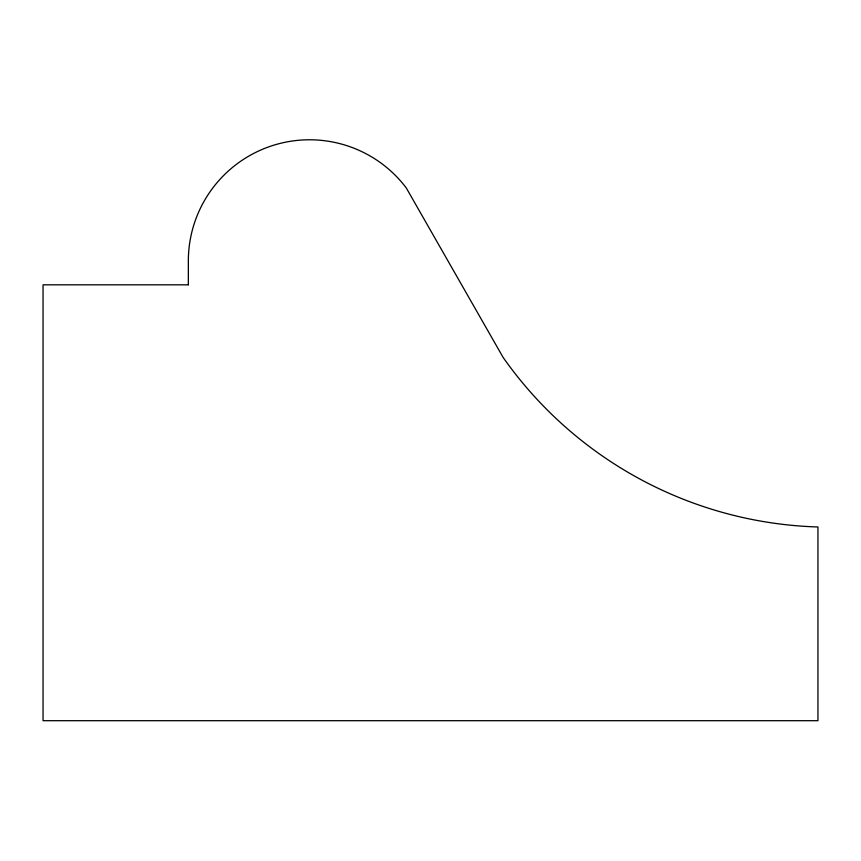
<?xml version="1.0" encoding="UTF-8"?>
<svg xmlns="http://www.w3.org/2000/svg" width="861" height="861" viewBox="0 0 861 861"><rect width="100%" height="100%" fill="white"/><g stroke="black" fill="none" stroke-linecap="round" stroke-linejoin="round"><path stroke-width="1.29" d="M188.344 284.819L43.05 284.819L43.05 720.7L817.95 720.7L817.95 526.975A399.741 399.741 0 0 1 503.147 357.466L406.284 187.956A121.207 121.207 0 0 0 188.344 261.131L188.344 284.819"/></g></svg>
